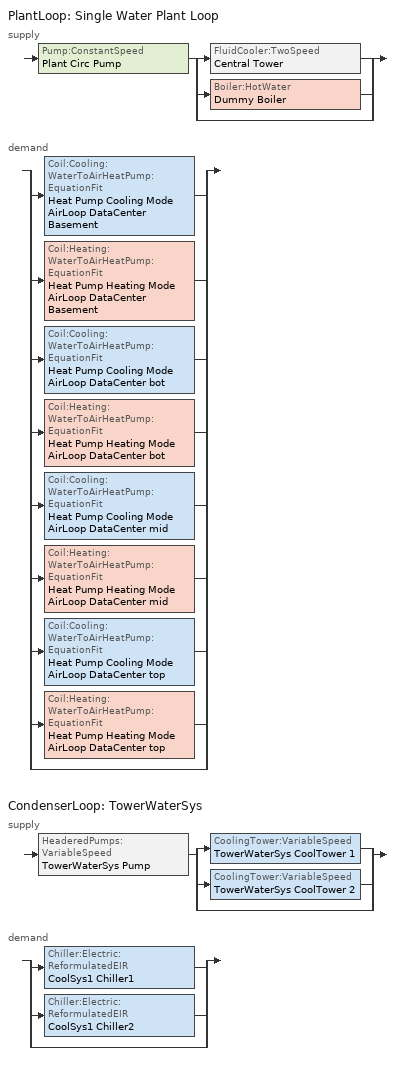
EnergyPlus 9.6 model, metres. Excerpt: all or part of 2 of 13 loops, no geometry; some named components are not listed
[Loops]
PlantLoop 'Single Water Plant Loop'
 supply: Pump:ConstantSpeed 'Plant Circ Pump' > split
  | FluidCooler:TwoSpeed 'Central Tower'
  | Boiler:HotWater 'Dummy Boiler'
  | bypass
 demand: split
  | Coil:Cooling:WaterToAirHeatPump:EquationFit 'Heat Pump Cooling Mode AirLoop DataCenter Basement'
  | Coil:Heating:WaterToAirHeatPump:EquationFit 'Heat Pump Heating Mode AirLoop DataCenter Basement'
  | Coil:Cooling:WaterToAirHeatPump:EquationFit 'Heat Pump Cooling Mode AirLoop DataCenter bot'
  | Coil:Heating:WaterToAirHeatPump:EquationFit 'Heat Pump Heating Mode AirLoop DataCenter bot'
  | Coil:Cooling:WaterToAirHeatPump:EquationFit 'Heat Pump Cooling Mode AirLoop DataCenter mid'
  | Coil:Heating:WaterToAirHeatPump:EquationFit 'Heat Pump Heating Mode AirLoop DataCenter mid'
  | Coil:Cooling:WaterToAirHeatPump:EquationFit 'Heat Pump Cooling Mode AirLoop DataCenter top'
  | Coil:Heating:WaterToAirHeatPump:EquationFit 'Heat Pump Heating Mode AirLoop DataCenter top'
  | bypass
CondenserLoop 'TowerWaterSys'
 supply: HeaderedPumps:VariableSpeed 'TowerWaterSys Pump' > split
  | CoolingTower:VariableSpeed 'TowerWaterSys CoolTower 1'
  | CoolingTower:VariableSpeed 'TowerWaterSys CoolTower 2'
  | bypass
 demand: split
  | Chiller:Electric:ReformulatedEIR 'CoolSys1 Chiller1'
  | Chiller:Electric:ReformulatedEIR 'CoolSys1 Chiller2'
  | bypass
[Sizing:Plant]
Name | Loop Type | Design Loop Exit Temperature {C} | Loop Design Temperature Difference {deltaC}
TowerWaterSys | Condenser | 29.4 | 5.6
Single Water Plant Loop | Heating | 39 | 11
[PlantLoop]
Single Water Plant Loop: Fluid Type=UserDefinedFluidType; User Defined Fluid Type=EthyleneGlycol40Percent; Plant Equipment Operation Scheme=Plant Loop Operation; Maximum Loop Temperature {C}=35; Minimum Loop Temperature {C}=10; Maximum Loop Flow Rate {m3/s}=autosize; Minimum Loop Flow Rate {m3/s}=0; Plant Loop Volume {m3}=autocalculate; Load Distribution Scheme=SequentialLoad; Plant Loop Demand Calculation Scheme=DualSetpointDeadband
[CondenserLoop]
TowerWaterSys: Fluid Type=Water; Condenser Equipment Operation Scheme=TowerWaterSys Loop Operation Scheme List; Maximum Loop Temperature {C}=80; Minimum Loop Temperature {C}=5; Maximum Loop Flow Rate {m3/s}=AUTOSIZE; Minimum Loop Flow Rate {m3/s}=0; Condenser Loop Volume {m3}=AUTOSIZE; Load Distribution Scheme=SequentialLoad
[PlantEquipmentOperationSchemes]
Plant Loop Operation: Control Scheme 1=WSHPPlant Operation Scheme; Control Scheme 1 Schedule=Always_On
[CondenserEquipmentOperationSchemes]
TowerWaterSys Loop Operation Scheme List: Control Scheme 1=TowerWaterSys Operation Scheme; Control Scheme 1 Schedule=PlantOnSched
[PlantEquipmentOperation:CoolingLoad]
TowerWaterSys Operation Scheme: Load Range 1 Lower Limit {W}=0; Load Range 1 Upper Limit {W}=908633; Range 1 Equipment List=TowerWaterSys Equipment List 1; Load Range 2 Lower Limit {W}=908633; Load Range 2 Upper Limit {W}=100000000000000; Range 2 Equipment List=TowerWaterSys Equipment List 2
[PlantEquipmentOperation:ComponentSetpoint]
WSHPPlant Operation Scheme: Equipment 1=Central Tower; Component 1 Flow Rate {m3/s}=autosize; Operation 1 Type=Cooling; Equipment 2=Dummy Boiler; Component 2 Flow Rate {m3/s}=autosize; Operation 2 Type=Heating
[CondenserEquipmentList]
TowerWaterSys Equipment List 1: TowerWaterSys CoolTower 1
TowerWaterSys Equipment List 2: TowerWaterSys CoolTower 1, TowerWaterSys CoolTower 2
[SetpointManager:Scheduled]
TowerWaterSystem Loop Setpoint Manager: Control Variable=Temperature; Schedule=Tower-Loop-Temp-Schedule; Setpoint Node or NodeList=TowerWaterSys Supply Outlet Node
[SetpointManager:Scheduled:DualSetpoint]
Water Loop Setpoint Manager: Control Variable=Temperature; High Setpoint Schedule=PLANT LOOP HIGH TEMP SCHEDULE; Low Setpoint Schedule=PLANT LOOP LOW TEMP SCHEDULE; Setpoint Node or NodeList=Plant Supply Outlet Node
[Boiler:HotWater]
Dummy Boiler: Fuel Type=NaturalGas; Nominal Capacity {W}=93894.07; Nominal Thermal Efficiency=0.8; Efficiency Curve Temperature Evaluation Variable=LeavingBoiler; Normalized Boiler Efficiency Curve=Dummy Boiler Efficiency Curve; Design Water Flow Rate {m3/s}=autosize; Minimum Part Load Ratio=0; Maximum Part Load Ratio=1.2; Optimum Part Load Ratio=1; Water Outlet Upper Temperature Limit {C}=95; Boiler Flow Mode=ConstantFlow
[CoolingTower:VariableSpeed] Model Type=CoolToolsCrossFlow; Design Approach Temperature {deltaC}=3.9; Design Range Temperature {deltaC}=5.6; Design Water Flow Rate {m3/s}=0.037066; Design Air Flow Rate {m3/s}=autosize; Design Fan Power {W}=13184.6; Fan Power Ratio Function of Air Flow Rate Ratio Curve=Tower_Fan_Curve; Minimum Air Flow Rate Ratio=0.2; Fraction of Tower Capacity in Free Convection Regime=0.125; Number of Cells=2; Cell Control=MaximalCell; Sizing Factor=1
TowerWaterSys CoolTower 1; TowerWaterSys CoolTower 2
[FluidCooler:TwoSpeed]
Central Tower: Performance Input Method=NominalCapacity; High Speed Nominal Capacity {W}=582060; Low Speed Nominal Capacity {W}=291030; Design Entering Water Temperature {C}=51.67; Design Entering Air Temperature {C}=35; Design Entering Air Wet-bulb Temperature {C}=25.6; Design Water Flow Rate {m3/s}=autosize; High Fan Speed Air Flow Rate {m3/s}=autosize; High Fan Speed Fan Power {W}=autosize; Low Fan Speed Air Flow Rate {m3/s}=autocalculate; Low Fan Speed Fan Power {W}=autocalculate
[Pump:ConstantSpeed]
Plant Circ Pump: Design Flow Rate {m3/s}=autosize; Design Pump Head {Pa}=179045; Design Power Consumption {W}=autosize; Motor Efficiency=0.9; Fraction of Motor Inefficiencies to Fluid Stream=0; Pump Control Type=Intermittent
[HeaderedPumps:VariableSpeed]
TowerWaterSys Pump: Total Design Flow Rate {m3/s}=AUTOSIZE; Number of Pumps in Bank=2; Flow Sequencing Control Scheme=SEQUENTIAL; Design Pump Head {Pa}=148557; Design Power Consumption {W}=autosize; Motor Efficiency=0.87; Fraction of Motor Inefficiencies to Fluid Stream=0; Coefficient 1 of the Part Load Performance Curve=0; Coefficient 2 of the Part Load Performance Curve=0.0216; Coefficient 3 of the Part Load Performance Curve=-0.0325; Coefficient 4 of the Part Load Performance Curve=1.0095; Minimum Flow Rate Fraction=0; Pump Control Type=Intermittent
[Coil:Cooling:WaterToAirHeatPump:EquationFit] Rated Air Flow Rate {m3/s}=autosize; Rated Water Flow Rate {m3/s}=autosize; Gross Rated Total Cooling Capacity {W}=autosize; Gross Rated Sensible Cooling Capacity {W}=autosize; Total Cooling Capacity Curve=TotCoolCapCurve; Sensible Cooling Capacity Curve=CoolSensCapCurve; Cooling Power Consumption Curve=CoolPowCurve; Nominal Time for Condensate Removal to Begin {s}=0; Ratio of Initial Moisture Evaporation Rate and Steady State Latent Capacity=0
Name | Gross Rated Cooling COP {W/W}
Heat Pump Cooling Mode AirLoop DataCenter Basement; Heat Pump Cooling Mode AirLoop DataCenter mid | 3.42592
Heat Pump Cooling Mode AirLoop DataCenter bot; Heat Pump Cooling Mode AirLoop DataCenter top | 3.70227
[Coil:Heating:WaterToAirHeatPump:EquationFit] Rated Air Flow Rate {m3/s}=autosize; Rated Water Flow Rate {m3/s}=autosize; Gross Rated Heating Capacity {W}=autosize; Gross Rated Heating COP {W/W}=4.3; Heating Capacity Curve=HeatCapCurve; Heating Power Consumption Curve=HeatPowCurve
Heat Pump HEATING Mode AirLoop DataCenter Basement; Heat Pump HEATING Mode AirLoop DataCenter bot; Heat Pump HEATING Mode AirLoop DataCenter mid; Heat Pump HEATING Mode AirLoop DataCenter top
[EnergyManagementSystem:Sensor] Output:Variable or Output:Meter=System Node Mass Flow Rate
Name | Output:Variable or Output:Meter Index Key
DataCenter_FanMassFlow | AirLoop DataCenter Basement Supply Fan Outlet
Tower_PumpMassFlow | TowerWaterSys Supply Inlet Node
[EnergyManagementSystem:Program]
SET_Perimeter_top_ZN_4_Light_EMS_Program: SET Perimeter_top_ZN_4_LSr_IP=0.093*Perimeter_top_ZN_4_LSr/Perimeter_top_ZN_4_Area; IF (Perimeter_top_ZN_4_Occ_Sensor <= 0) && (Perimeter_top_ZN_4_LSr_IP >= 0.02); SET Perimeter_top_ZN_4_Light_Actuator = 0.02*Perimeter_top_ZN_4_Area/0.09290304; ELSE; SET Perimeter_top_ZN_4_Light_Actuator = NULL; ENDIF
[EnergyManagementSystem:GlobalVariable]
DataCenter_PreheatDeltaT
Wired_LTG
BoilerType; CapRated; EtRated; PLRx; Ecx; SkinLossRate
[EnergyManagementSystem:OutputVariable]
Name | EMS Variable | Type of Data in Variable | Update Frequency | Units
DataCenter_ExtraElecHeatC_Status | DataCenter_ExtraElecHeatC_Status | Averaged | SystemTimeStep
DataCenter_ExtraWaterHeatC_Status | DataCenter_ExtraWaterHeatC_Status | Averaged | SystemTimeStep
DataCenter_ExtraWaterHeatC_SP | DataCenter_ExtraWaterHeatC_SP | Averaged | SystemTimeStep
DataCenter_PreheatDeltaT | DataCenter_PreheatDeltaT | Averaged | SystemTimeStep
Wired_LTG | Wired_LTG | Summed | ZoneTimeStep | J
[ElectricLoadCenter:Transformer]
Transformer 1: Availability Schedule=Always_On; Transformer Usage=PowerInFromGrid; Rated Capacity {VA}=500000; Phase=3; Conductor Material=Aluminum; Full Load Temperature Rise {C}=150; Fraction of Eddy Current Losses=0.1; Performance Input Method=NominalEfficiency; Nameplate Efficiency=0.991; Per Unit Load for Nameplate Efficiency=0.35; Reference Temperature for Nameplate Efficiency {C}=75; Consider Transformer Loss for Utility Cost=Yes; Meter 1=Wired_LTG_Electricity; Meter 2=Wired_Int_EQUIP
[Schedule:Compact]
ALWAYS_ON; PlantOnSched: Through: 12/31, For: AllDays, Until: 24:00, 1
Tower-Loop-Temp-Schedule: Through: 12/31, For: AllDays, Until: 24:00, 21.1
PLANT LOOP HIGH TEMP SCHEDULE: Through: 12/31, For: Alldays, Until: 24:00, 18.33
PLANT LOOP LOW TEMP SCHEDULE: Through: 12/31, For: Alldays, Until: 24:00, 5
[Curve:Quadratic]
Dummy Boiler Efficiency Curve: Coefficient1 Constant=1; Coefficient2 x=0; Coefficient3 x**2=0; Minimum Value of x=0; Maximum Value of x=1
[Curve:QuadLinear] Minimum Value of w=-100; Maximum Value of w=100; Minimum Value of x=-100; Maximum Value of x=100; Minimum Value of y=0; Maximum Value of y=100; Minimum Value of z=0; Maximum Value of z=100; Minimum Curve Output=0; Maximum Curve Output=38
Name | Coefficient1 Constant | Coefficient2 w | Coefficient3 x | Coefficient4 y | Coefficient5 z
TotCoolCapCurve | -4.30267 | 7.18537 | -2.23947 | 0.139996 | 0.10266
CoolPowCurve | -5.67776 | 0.438988 | 5.84528 | 0.141606 | -0.168728
HeatCapCurve | 0.237847 | -3.35824 | 3.8064 | 0.1792 | 0.128607
HeatPowCurve | -3.79176 | 3.38799 | 1.50226 | -0.177654 | -0.10308
[Curve:QuintLinear]
CoolSensCapCurve: Coefficient1 Constant=6.00194; Coefficient2 v=22.6301; Coefficient3 w=-26.7961; Coefficient4 x=-1.72375; Coefficient5 y=0.490645; Coefficient6 z=0.0693119; Minimum Value of v=-100; Maximum Value of v=100; Minimum Value of w=-100; Maximum Value of w=100; Minimum Value of x=-100; Maximum Value of x=100; Minimum Value of y=0; Maximum Value of y=100; Minimum Value of z=0; Maximum Value of z=100; Minimum Curve Output=0; Maximum Curve Output=38
[Curve:Cubic]
Tower_Fan_Curve: Coefficient1 Constant=0; Coefficient2 x=0; Coefficient3 x**2=0; Coefficient4 x**3=1; Minimum Value of x=0; Maximum Value of x=1
